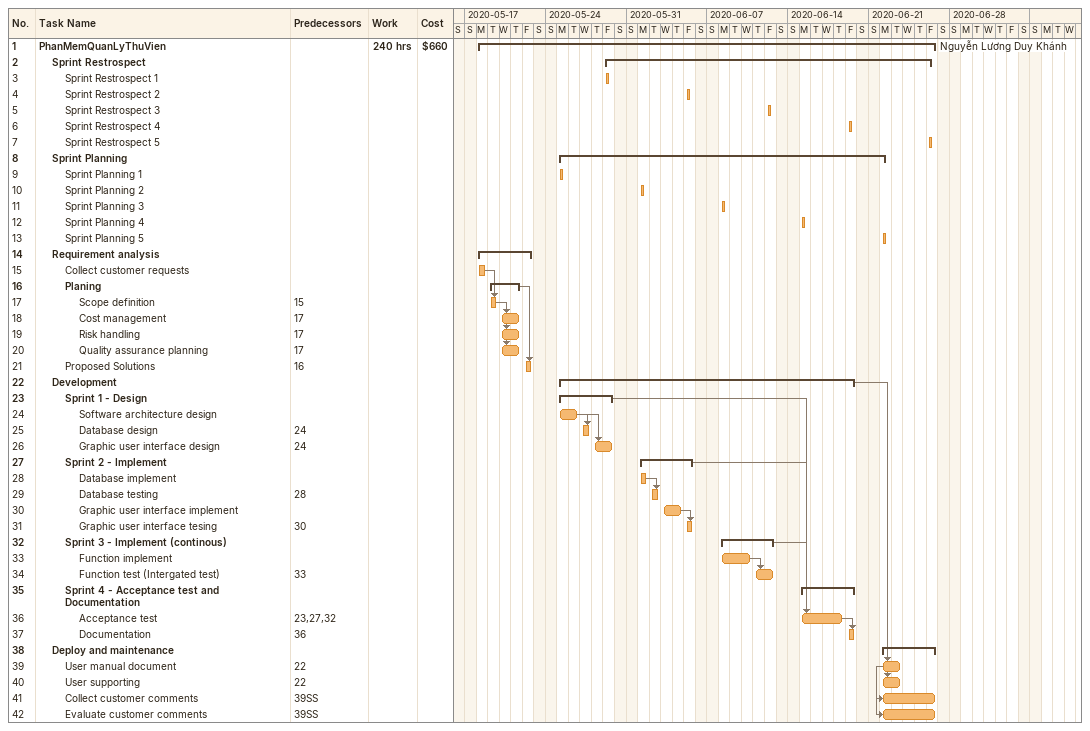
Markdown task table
| ID | Level | Task | Start | Finish | Predecessors | Resources | Work (h) | Cost ($) |
|---|---|---|---|---|---|---|---|---|
| 1 | 1 | **PhanMemQuanLyThuVien** | 2020-05-18 | 2020-06-26 |  | Nguyễn Lương Duy Khánh | 240 | 660 |
| 2 | 2 | **Sprint Restrospect** | 2020-05-29 | 2020-06-26 |  |  |  |  |
| 3 | 3 | Sprint Restrospect 1 | 2020-05-29 | 2020-05-29 |  |  |  |  |
| 4 | 3 | Sprint Restrospect 2 | 2020-06-05 | 2020-06-05 |  |  |  |  |
| 5 | 3 | Sprint Restrospect 3 | 2020-06-12 | 2020-06-12 |  |  |  |  |
| 6 | 3 | Sprint Restrospect 4 | 2020-06-19 | 2020-06-19 |  |  |  |  |
| 7 | 3 | Sprint Restrospect 5 | 2020-06-26 | 2020-06-26 |  |  |  |  |
| 8 | 2 | **Sprint Planning** | 2020-05-25 | 2020-06-22 |  |  |  |  |
| 9 | 3 | Sprint Planning 1 | 2020-05-25 | 2020-05-25 |  |  |  |  |
| 10 | 3 | Sprint Planning 2 | 2020-06-01 | 2020-06-01 |  |  |  |  |
| 11 | 3 | Sprint Planning 3 | 2020-06-08 | 2020-06-08 |  |  |  |  |
| 12 | 3 | Sprint Planning 4 | 2020-06-15 | 2020-06-15 |  |  |  |  |
| 13 | 3 | Sprint Planning 5 | 2020-06-22 | 2020-06-22 |  |  |  |  |
| 14 | 2 | **Requirement analysis** | 2020-05-18 | 2020-05-22 |  |  |  |  |
| 15 | 3 | Collect customer requests | 2020-05-18 | 2020-05-18 |  |  |  |  |
| 16 | 3 | **Planing** | 2020-05-19 | 2020-05-21 |  |  |  |  |
| 17 | 4 | Scope definition | 2020-05-19 | 2020-05-19 | 15 |  |  |  |
| 18 | 4 | Cost management | 2020-05-20 | 2020-05-21 | 17 |  |  |  |
| 19 | 4 | Risk handling | 2020-05-20 | 2020-05-21 | 17 |  |  |  |
| 20 | 4 | Quality assurance planning | 2020-05-20 | 2020-05-21 | 17 |  |  |  |
| 21 | 3 | Proposed Solutions | 2020-05-22 | 2020-05-22 | 16 |  |  |  |
| 22 | 2 | **Development** | 2020-05-25 | 2020-06-19 |  |  |  |  |
| 23 | 3 | **Sprint 1 - Design** | 2020-05-25 | 2020-05-29 |  |  |  |  |
| 24 | 4 | Software architecture design | 2020-05-25 | 2020-05-26 |  |  |  |  |
| 25 | 4 | Database design | 2020-05-27 | 2020-05-27 | 24 |  |  |  |
| 26 | 4 | Graphic user interface design | 2020-05-28 | 2020-05-29 | 24 |  |  |  |
| 27 | 3 | **Sprint 2 - Implement** | 2020-06-01 | 2020-06-05 |  |  |  |  |
| 28 | 4 | Database implement | 2020-06-01 | 2020-06-01 |  |  |  |  |
| 29 | 4 | Database testing | 2020-06-02 | 2020-06-02 | 28 |  |  |  |
| 30 | 4 | Graphic user interface implement | 2020-06-03 | 2020-06-04 |  |  |  |  |
| 31 | 4 | Graphic user interface tesing | 2020-06-05 | 2020-06-05 | 30 |  |  |  |
| 32 | 3 | **Sprint 3 - Implement (continous)** | 2020-06-08 | 2020-06-12 |  |  |  |  |
| 33 | 4 | Function implement | 2020-06-08 | 2020-06-10 |  |  |  |  |
| 34 | 4 | Function test (Intergated test) | 2020-06-11 | 2020-06-12 | 33 |  |  |  |
| 35 | 3 | **Sprint 4 - Acceptance test and Documentation** | 2020-06-15 | 2020-06-19 |  |  |  |  |
| 36 | 4 | Acceptance test | 2020-06-15 | 2020-06-18 | 23, 27, 32 |  |  |  |
| 37 | 4 | Documentation | 2020-06-19 | 2020-06-19 | 36 |  |  |  |
| 38 | 2 | **Deploy and maintenance** | 2020-06-22 | 2020-06-26 |  |  |  |  |
| 39 | 3 | User manual document | 2020-06-22 | 2020-06-23 | 22 |  |  |  |
| 40 | 3 | User supporting | 2020-06-22 | 2020-06-23 | 22 |  |  |  |
| 41 | 3 | Collect customer comments | 2020-06-22 | 2020-06-26 | 39SS |  |  |  |
| 42 | 3 | Evaluate customer comments | 2020-06-22 | 2020-06-26 | 39SS |  |  |  |
